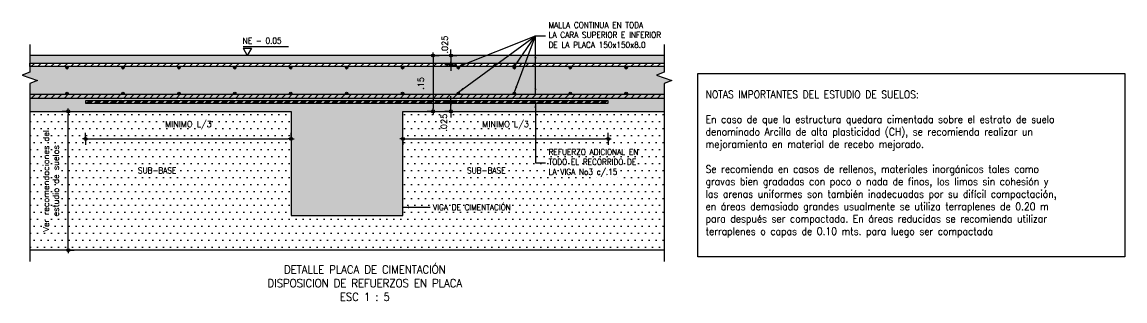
# Model space of a CAD drawing. Header units: feet. Extents: x -398 to 164, y -304 to 319.
# Drawn here: x -315.463 to -312.505, y -159.463 to -158.714 of the extents above; entities that cross this region are included whole.
import ezdxf

# ---------------------------------------------------------------- set-up
doc = ezdxf.new("R2010")
doc.units = ezdxf.units.FT
doc.header["$MEASUREMENT"] = 0
doc.layers.get('DEFPOINTS').update_dxf_attribs({"lineweight": 0})
for name, color, linetype in [('ACERO-3', 4, 'Continuous'), ('ACERO-4', 2, 'Continuous'), ('DIM', 7, 'Continuous'), ('FLECHAS', 7, 'Continuous'), ('HATCH', 9, 'Continuous'), ('HATCH-COL', 9, 'Continuous'), ('PLACA', 3, 'Continuous'), ('PROV', 4, 'Continuous'), ('TEXTO', 7, 'Continuous')]:
    doc.layers.add(name, color=color, linetype=linetype)
doc.layers.add('TX', color=60, linetype='Continuous', lineweight=0)
doc.styles.add('D010N', font='romans.shx', dxfattribs={"height": 0.016})
doc.styles.add('ROMANS', font='romans.shx', dxfattribs={"width": 0.9})
doc.styles.add('SETEYCO', font='ROMANS.shx', dxfattribs={"width": 0.9, "height": 0.24})
doc.dimstyles.new('D010', dxfattribs={"dimtxt": 0.15, "dimasz": 0.008, "dimexe": 0, "dimexo": 0, "dimgap": 0.025, "dimtad": 1, "dimzin": 4, "dimdsep": 46, "dimtxsty": 'D010N', "dimblk1": 'DIMBLK', "dimblk2": 'DIMBLK', "dimsah": 1, "dimcen": 0.09, "dimse1": 1, "dimse2": 1, "dimclrd": 9, "dimclre": 256, "dimclrt": 256, "dimadec": 0, "dimazin": 0, "dimtfac": 6, "dimtix": 1, "dimtmove": 2, "dimatfit": 3, "dimfxl": 1, "dimtvp": 0.466667, "dimtolj": 1, "dimtzin": 4, "dimarcsym": 0})
doc.dimstyles.new('D010$7', dxfattribs={"dimtxt": 0.016, "dimasz": 0.016, "dimexe": 0, "dimexo": 0, "dimgap": 0.025, "dimtad": 1, "dimzin": 4, "dimdsep": 46, "dimtxsty": 'D010N', "dimblk1": 'DIMBLK', "dimblk2": 'DIMBLK', "dimsah": 1, "dimcen": 0.09, "dimse1": 1, "dimse2": 1, "dimclrd": 9, "dimclre": 256, "dimclrt": 256, "dimadec": 0, "dimazin": 0, "dimtfac": 6, "dimtix": 1, "dimtmove": 2, "dimatfit": 3, "dimfxl": 1, "dimtvp": 0.466667, "dimtolj": 1, "dimtzin": 4, "dimarcsym": 0})

# ---------------------------------------------------------------- blocks, each defined once
blk = doc.blocks.new('DIMBLK')
for q in [(0, 2), (0, -2), (-1, 0), (1, 0)]:
    blk.add_line((0, 0), q)
blk.add_circle((0, 0), 0.5)
blk = doc.blocks.new('*D94')
at = {"layer": 'DEFPOINTS', "color": 0, "transparency": 16777216}
for p in [(-314.4417, -158.804), (-315.4429, -158.829), (-314.3131, -158.829)]:
    blk.add_point(p, dxfattribs=at)
at = {"layer": 'DIM', "color": 9, "lineweight": -2, "transparency": 16777216}
for p, q in [((-314.3131, -158.796), (-314.3131, -158.788)), ((-314.3131, -158.804), (-314.3131, -158.829)), ((-314.3131, -158.837), (-314.3131, -158.845))]:
    blk.add_line(p, q, dxfattribs=at)
at = {"layer": 'DIM', "color": 9, "lineweight": -2, "transparency": 16777216, "xscale": 0.008, "yscale": 0.008, "zscale": 0.008}
for p, rotation in [((-314.3131, -158.804), 270), ((-314.3131, -158.829), 90)]:
    blk.add_blockref('DIMBLK', p, dxfattribs=dict(at, rotation=rotation))
at = {"layer": 'DIM', "transparency": 16777216, "insert": (-314.3295, -158.7748), "char_height": 0.016, "attachment_point": 5, "rotation": 90, "style": 'D010N'}
blk.add_mtext('\\A1;.025', dxfattribs=at)
blk = doc.blocks.new('*D95')
at = {"layer": 'DEFPOINTS', "color": 0, "transparency": 16777216}
for p in [(-314.6917, -158.929), (-314.3131, -158.929), (-314.6917, -158.954)]:
    blk.add_point(p, dxfattribs=at)
at = {"layer": 'DIM', "color": 9, "lineweight": -2, "transparency": 16777216}
for p, q in [((-314.3131, -158.921), (-314.3131, -158.913)), ((-314.3131, -158.954), (-314.3131, -158.929)), ((-314.3131, -158.962), (-314.3131, -158.97))]:
    blk.add_line(p, q, dxfattribs=at)
at = {"layer": 'DIM', "color": 9, "lineweight": -2, "transparency": 16777216, "xscale": 0.008, "yscale": 0.008, "zscale": 0.008}
for p, rotation in [((-314.3131, -158.929), 270), ((-314.3131, -158.954), 90)]:
    blk.add_blockref('DIMBLK', p, dxfattribs=dict(at, rotation=rotation))
at = {"layer": 'DIM', "transparency": 16777216, "insert": (-314.3318, -158.9845), "char_height": 0.016, "attachment_point": 5, "rotation": 90, "style": 'D010N'}
blk.add_mtext('\\A1;.025', dxfattribs=at)
blk = doc.blocks.new('*D96')
at = {"layer": 'DEFPOINTS', "color": 0, "transparency": 16777216}
for p in [(-314.3131, -158.804), (-314.3606, -158.954), (-314.3131, -158.954)]:
    blk.add_point(p, dxfattribs=at)
at = {"layer": 'DIM', "color": 9, "lineweight": -2, "transparency": 16777216}
blk.add_line((-314.3606, -158.812), (-314.3606, -158.946), dxfattribs=at)
at = {"layer": 'DIM', "color": 9, "lineweight": -2, "transparency": 16777216, "xscale": 0.008, "yscale": 0.008, "zscale": 0.008}
for p, rotation in [((-314.3606, -158.804), 90), ((-314.3606, -158.954), 270)]:
    blk.add_blockref('DIMBLK', p, dxfattribs=dict(at, rotation=rotation))
at = {"layer": 'DIM', "transparency": 16777216, "insert": (-314.3936, -158.879), "char_height": 0.016, "attachment_point": 5, "rotation": 90, "style": 'D010N'}
blk.add_mtext('\\A1;.15', dxfattribs=at)
blk = doc.blocks.new('*D197')
at = {"layer": 'DEFPOINTS', "color": 0, "transparency": 16777216}
for p in [(-315.2929, -158.9323), (-314.7417, -158.954), (-314.7417, -159.028)]:
    blk.add_point(p, dxfattribs=at)
at = {"layer": 'TEXTO', "color": 9, "lineweight": -2, "transparency": 16777216}
blk.add_line((-315.2849, -159.028), (-314.7497, -159.028), dxfattribs=at)
at = {"layer": 'TEXTO', "color": 9, "lineweight": -2, "transparency": 16777216, "xscale": 0.008, "yscale": 0.008, "zscale": 0.008, "rotation": 180}
blk.add_blockref('DIMBLK', (-315.2929, -159.028), dxfattribs=at)
at = {"layer": 'TEXTO', "color": 9, "lineweight": -2, "transparency": 16777216, "xscale": 0.008, "yscale": 0.008, "zscale": 0.008}
blk.add_blockref('DIMBLK', (-314.7417, -159.028), dxfattribs=at)
at = {"layer": 'TEXTO', "transparency": 16777216, "insert": (-315.0173, -158.9908), "char_height": 0.016, "attachment_point": 5, "style": 'D010N'}
blk.add_mtext('\\A1;MINIMO L/3', dxfattribs=at)
blk = doc.blocks.new('*D97')
at = {"layer": 'DEFPOINTS', "color": 0, "transparency": 16777216}
for p in [(-313.8906, -158.9323), (-314.4417, -158.954), (-313.8906, -159.028)]:
    blk.add_point(p, dxfattribs=at)
at = {"layer": 'TEXTO', "color": 9, "lineweight": -2, "transparency": 16777216}
blk.add_line((-314.4337, -159.028), (-313.8986, -159.028), dxfattribs=at)
at = {"layer": 'TEXTO', "color": 9, "lineweight": -2, "transparency": 16777216, "xscale": 0.008, "yscale": 0.008, "zscale": 0.008, "rotation": 180}
blk.add_blockref('DIMBLK', (-314.4417, -159.028), dxfattribs=at)
at = {"layer": 'TEXTO', "color": 9, "lineweight": -2, "transparency": 16777216, "xscale": 0.008, "yscale": 0.008, "zscale": 0.008}
blk.add_blockref('DIMBLK', (-313.8906, -159.028), dxfattribs=at)
at = {"layer": 'TEXTO', "transparency": 16777216, "insert": (-314.1662, -158.9908), "char_height": 0.016, "attachment_point": 5, "style": 'D010N'}
blk.add_mtext('\\A1;MINIMO L/3', dxfattribs=at)
blk = doc.blocks.new('nivel100')
at = {"layer": 'TEXTO'}
for p, q in [((-0.113, 0.238), (1.102, 0.238)), ((-0.113, 0.199), (0.112, 0.199)), ((-0.113, 0.199), (0, 0)), ((0.112, 0.199), (0, 0))]:
    blk.add_line(p, q, dxfattribs=at)
at = {"layer": 'TEXTO', "style": 'ROMANS', "width": 0.9}
blk.add_attdef('NE+0.00', (-0.123, 0.318), '', height=0.16, dxfattribs=at)
blk = doc.blocks.new('*D198')
at = {"layer": 'DEFPOINTS', "color": 0, "transparency": 16777216}
for p in [(-315.4429, -158.954), (-315.3396, -158.954), (-315.4429, -159.3269)]:
    blk.add_point(p, dxfattribs=at)
at = {"layer": 'TEXTO', "color": 9, "lineweight": -2, "transparency": 16777216}
blk.add_line((-315.3396, -159.3189), (-315.3396, -158.962), dxfattribs=at)
at = {"layer": 'TEXTO', "color": 9, "lineweight": -2, "transparency": 16777216, "xscale": 0.008, "yscale": 0.008, "zscale": 0.008}
for p, rotation in [((-315.3396, -158.954), 90), ((-315.3396, -159.3269), 270)]:
    blk.add_blockref('DIMBLK', p, dxfattribs=dict(at, rotation=rotation))
at = {"layer": 'TEXTO', "transparency": 16777216, "insert": (-315.3859, -159.1405), "char_height": 0.016, "attachment_point": 5, "rotation": 90, "style": 'D010N'}
blk.add_mtext('\\A1;Ver recomendaciones del\\Pestudio de suelos', dxfattribs=at)

msp = doc.modelspace()

# ---------------------------------------------------------------- hatches: boundary and pattern name
at = {"layer": 'ACERO-3'}
h = msp.add_hatch(color=256, dxfattribs=at)
edge = h.paths.add_edge_path()
edge.add_arc((-315.3427, -158.837), 0.00325, 0, 360)
h = msp.add_hatch(color=256, dxfattribs=at)
edge = h.paths.add_edge_path()
edge.add_arc((-315.1927, -158.837), 0.00325, 0, 360)
h = msp.add_hatch(color=256, dxfattribs=at)
edge = h.paths.add_edge_path()
edge.add_arc((-315.0427, -158.837), 0.00325, 0, 360)
h = msp.add_hatch(color=256, dxfattribs=at)
edge = h.paths.add_edge_path()
edge.add_arc((-314.8927, -158.837), 0.00325, 0, 360)
h = msp.add_hatch(color=256, dxfattribs=at)
edge = h.paths.add_edge_path()
edge.add_arc((-314.7427, -158.837), 0.00325, 0, 360)
h = msp.add_hatch(color=256, dxfattribs=at)
edge = h.paths.add_edge_path()
edge.add_arc((-314.5927, -158.837), 0.00325, 0, 360)
h = msp.add_hatch(color=256, dxfattribs=at)
edge = h.paths.add_edge_path()
edge.add_arc((-314.4427, -158.837), 0.00325, 0, 360)
h = msp.add_hatch(color=256, dxfattribs=at)
edge = h.paths.add_edge_path()
edge.add_arc((-314.2927, -158.837), 0.00325, 0, 360)
h = msp.add_hatch(color=256, dxfattribs=at)
edge = h.paths.add_edge_path()
edge.add_arc((-314.1427, -158.837), 0.00325, 0, 360)
h = msp.add_hatch(color=256, dxfattribs=at)
edge = h.paths.add_edge_path()
edge.add_arc((-313.9927, -158.837), 0.00325, 0, 360)
h = msp.add_hatch(color=256, dxfattribs=at)
edge = h.paths.add_edge_path()
edge.add_arc((-313.8427, -158.837), 0.00325, 0, 360)
h = msp.add_hatch(color=256, dxfattribs=at)
edge = h.paths.add_edge_path()
edge.add_arc((-315.3427, -158.9057), 0.00325, 0, 360)
h = msp.add_hatch(color=256, dxfattribs=at)
edge = h.paths.add_edge_path()
edge.add_arc((-315.1927, -158.9057), 0.00325, 0, 360)
h = msp.add_hatch(color=256, dxfattribs=at)
edge = h.paths.add_edge_path()
edge.add_arc((-315.0427, -158.9057), 0.00325, 0, 360)
h = msp.add_hatch(color=256, dxfattribs=at)
edge = h.paths.add_edge_path()
edge.add_arc((-314.8927, -158.9057), 0.00325, 0, 360)
h = msp.add_hatch(color=256, dxfattribs=at)
edge = h.paths.add_edge_path()
edge.add_arc((-314.7427, -158.9057), 0.00325, 0, 360)
h = msp.add_hatch(color=256, dxfattribs=at)
edge = h.paths.add_edge_path()
edge.add_arc((-314.5927, -158.9057), 0.00325, 0, 360)
h = msp.add_hatch(color=256, dxfattribs=at)
edge = h.paths.add_edge_path()
edge.add_arc((-314.4427, -158.9057), 0.00325, 0, 360)
h = msp.add_hatch(color=256, dxfattribs=at)
edge = h.paths.add_edge_path()
edge.add_arc((-314.2927, -158.9057), 0.00325, 0, 360)
h = msp.add_hatch(color=256, dxfattribs=at)
edge = h.paths.add_edge_path()
edge.add_arc((-314.1427, -158.9057), 0.00325, 0, 360)
h = msp.add_hatch(color=256, dxfattribs=at)
edge = h.paths.add_edge_path()
edge.add_arc((-313.9927, -158.9057), 0.00325, 0, 360)
h = msp.add_hatch(color=256, dxfattribs=at)
edge = h.paths.add_edge_path()
edge.add_arc((-313.8427, -158.9057), 0.00325, 0, 360)
at = {"layer": 'HATCH'}
h = msp.add_hatch(dxfattribs=at)
h.set_pattern_fill('AR-CONC', color=256, scale=0.01, style=0)
h.set_pattern_definition([(50, (0, 0), (0.071726018, -0.0062752135), [0.0075, -0.0825]), (355, (0, 0), (-0.013875133, 0.075219213), [0.006, -0.066]), (100.451444, (0.00598, -0.00052), (0.057850885, 0.068943999), [0.006374019, -0.070114211]), (46.1842, (0, 0.02), (0.106724133, -0.016551928), [0.01125, -0.12375]), (96.635635, (0.00889, 0.01862), (0.093466195, 0.09741186), [0.009561034, -0.105171376]), (351.184164, (0, 0.02), (0.093466195, 0.09741186), [0.009, -0.099]), (21, (0.01, 0.015), (0.059690705, -0.040261889), [0.0075, -0.0825]), (326, (0.01, 0.015), (0.024331533, 0.072515005), [0.006, -0.066]), (71.451445, (0.014974, 0.011645), (0.084022238, 0.032253115), [0.006374019, -0.070114211]), (37.5, (0, 0), (0.0012159855, 0.0332893854), [0, -0.0652, 0, -0.067, 0, -0.06625]), (7.5, (0, 0), (0.0263069537, 0.0394411712), [0, -0.0382, 0, -0.0637, 0, -0.02525]), (327.5, (-0.0223, 0), (0.0533822436, -0.0022554872), [0, -0.025, 0, -0.078, 0, -0.1035]), (317.5, (-0.0323, 0), (0.058318617, 0.010010498), [0, -0.0325, 0, -0.0518, 0, -0.0735])])
h.paths.add_polyline_path([(-314.4417, -158.954), (-313.7406, -158.954), (-313.7406, -158.879), (-313.72, -158.8715), (-313.7612, -158.8565), (-313.7406, -158.849), (-313.7406, -158.8338), (-313.8427, -158.8338, -0.414214), (-313.8394, -158.837, -1), (-313.8459, -158.837, -0.414214), (-313.8427, -158.8338), (-313.9927, -158.8338, -0.414214), (-313.9894, -158.837, -1), (-313.9959, -158.837, -0.414214), (-313.9927, -158.8338), (-314.1427, -158.8338, -0.414214), (-314.1394, -158.837, -1), (-314.1459, -158.837, -0.414214), (-314.1427, -158.8338), (-314.2927, -158.8338, -0.414214), (-314.2894, -158.837, -1), (-314.2959, -158.837, -0.414214), (-314.2927, -158.8338), (-314.4427, -158.8338, -0.414214), (-314.4394, -158.837, -1), (-314.4459, -158.837, -0.414214), (-314.4427, -158.8338), (-314.5927, -158.8338, -0.414214), (-314.5894, -158.837, -1), (-314.5959, -158.837, -0.414214), (-314.5927, -158.8338), (-314.7427, -158.8338, -0.414214), (-314.7394, -158.837, -1), (-314.7459, -158.837, -0.414214), (-314.7427, -158.8338), (-314.8927, -158.8338, -0.414214), (-314.8894, -158.837, -1), (-314.8959, -158.837, -0.414214), (-314.8927, -158.8338), (-315.0427, -158.8338, -0.414214), (-315.0394, -158.837, -1), (-315.0459, -158.837, -0.414214), (-315.0427, -158.8338), (-315.1927, -158.8338, -0.414214), (-315.1894, -158.837, -1), (-315.1959, -158.837, -0.414214), (-315.1927, -158.8338), (-315.3427, -158.8338, -0.414214), (-315.3394, -158.837, -1), (-315.3459, -158.837, -0.414214), (-315.3427, -158.8338), (-315.4429, -158.8338), (-315.4429, -158.849), (-315.4635, -158.8565), (-315.4223, -158.8715), (-315.4429, -158.879), (-315.4429, -158.954), (-314.7417, -158.954), (-314.7417, -159.234), (-314.4417, -159.234)])
h.paths.add_polyline_path([(-315.2929, -158.9323), (-315.2929, -158.9258), (-315.1927, -158.9258, -0.414214), (-315.1959, -158.9225, -1), (-315.1894, -158.9225, -0.414214), (-315.1927, -158.9258), (-315.0427, -158.9258, -0.414214), (-315.0459, -158.9225, -1), (-315.0394, -158.9225, -0.414214), (-315.0427, -158.9258), (-314.8927, -158.9258, -0.414214), (-314.8959, -158.9225, -1), (-314.8894, -158.9225, -0.414214), (-314.8927, -158.9258), (-314.2927, -158.9258, -0.414214), (-314.2959, -158.9225, -1), (-314.2894, -158.9225, -0.414214), (-314.2927, -158.9258), (-314.1427, -158.9258, -0.414214), (-314.1459, -158.9225, -1), (-314.1394, -158.9225, -0.414214), (-314.1427, -158.9258), (-313.9927, -158.9258, -0.414214), (-313.9959, -158.9225, -1), (-313.9894, -158.9225, -0.414214), (-313.9927, -158.9258), (-313.8906, -158.9258), (-313.8906, -158.9323)], flags=16)
h.paths.add_polyline_path([(-313.7406, -158.804), (-315.4429, -158.804), (-315.4429, -158.8243), (-313.7406, -158.8243)])
h = msp.add_hatch(dxfattribs=at)
h.set_pattern_fill('ANSI31', color=256, scale=0.1, style=0)
h.set_pattern_definition([(45, (-111.459095, -256.488018), (-0.00883883476, 0.00883883476), [])])
h.paths.add_polyline_path([(-313.7406, -158.8338), (-313.7406, -158.8243), (-315.4429, -158.8243), (-315.4429, -158.8338)])
h = msp.add_hatch(dxfattribs=at)
h.set_pattern_fill('ANSI31', color=256, scale=0.1, style=0)
h.set_pattern_definition([(45, (-111.459095, -256.502708), (-0.00883883476, 0.00883883476), [])])
h.paths.add_polyline_path([(-313.7406, -158.909), (-313.7406, -158.9185), (-315.4429, -158.9185), (-315.4429, -158.909)])
h = msp.add_hatch(dxfattribs=at)
h.set_pattern_fill('ANSI34', color=256, scale=0.02, style=0)
h.set_pattern_definition([(45, (-2790.492854, -490.986111), (-0.01060660172, 0.01060660172), []), (45, (-2790.489318, -490.986111), (-0.01060660172, 0.01060660172), []), (45, (-2790.485783, -490.986111), (-0.01060660172, 0.01060660172), []), (45, (-2790.482247, -490.986111), (-0.01060660172, 0.01060660172), [])])
h.paths.add_polyline_path([(-313.8906, -158.9323), (-313.8906, -158.9258), (-315.2929, -158.9258), (-315.2929, -158.9323)])
at = {"layer": 'HATCH-COL'}
h = msp.add_hatch(dxfattribs=at)
h.set_pattern_fill('DOTS', color=4, scale=0.3)
h.paths.add_polyline_path([(-313.7406, -158.954), (-314.4417, -158.954), (-314.4417, -159.234), (-314.7417, -159.234), (-314.7417, -158.954), (-315.4429, -158.954), (-315.4429, -159.3269), (-313.7406, -159.3269)])
h.paths.add_polyline_path([(-314.3198, -159.0125), (-314.3198, -158.9565), (-314.3438, -158.9565), (-314.3438, -159.0125)], flags=24)
h.paths.add_polyline_path([(-315.0903, -159.0054), (-314.9444, -159.0054), (-314.9444, -158.9731), (-315.0903, -158.9731)], flags=24)
h.paths.add_polyline_path([(-314.2391, -159.0054), (-314.0932, -159.0054), (-314.0932, -158.9731), (-314.2391, -158.9731)], flags=24)
h.paths.add_polyline_path([(-315.3606, -159.21), (-315.3606, -159.071), (-315.3846, -159.071), (-315.3846, -159.21)], flags=24)
h.paths.add_polyline_path([(-314.2736, -159.1246), (-314.1545, -159.1246), (-314.1545, -159.1006), (-314.2736, -159.1006)], flags=24)
h.paths.add_polyline_path([(-315.1566, -159.1246), (-315.0375, -159.1246), (-315.0375, -159.1006), (-315.1566, -159.1006)], flags=24)
h.paths.add_polyline_path([(-314.0549, -159.1352), (-313.7774, -159.1352), (-313.7774, -159.0495), (-314.0549, -159.0495)], flags=24)
h.paths.add_polyline_path([(-314.3649, -159.2251), (-314.1224, -159.2251), (-314.1224, -159.198), (-314.3649, -159.198)], flags=24)

# ---------------------------------------------------------------- linework, layer by layer
at = {"layer": 'ACERO-3', "color": 11}
msp.add_lwpolyline([(-313.8906, -158.9258), (-315.2929, -158.9258), (-315.2929, -158.9323), (-313.8906, -158.9323), (-313.8906, -158.9258)], dxfattribs=at)
at = {"layer": 'ACERO-3'}
for centre in [(-315.3427, -158.837), (-315.1927, -158.837), (-315.0427, -158.837), (-314.8927, -158.837), (-314.7427, -158.837), (-314.5927, -158.837), (-314.4427, -158.837), (-314.2927, -158.837), (-314.1427, -158.837), (-313.9927, -158.837), (-313.8427, -158.837), (-315.3427, -158.9057), (-315.1927, -158.9057), (-315.0427, -158.9057), (-314.8927, -158.9057), (-314.7427, -158.9057), (-314.5927, -158.9057), (-314.4427, -158.9057), (-314.2927, -158.9057), (-314.1427, -158.9057), (-313.9927, -158.9057), (-313.8427, -158.9057)]:
    msp.add_circle(centre, 0.00325, dxfattribs=at)
at = {"layer": 'ACERO-4'}
for points in [[(-313.7406, -158.8338), (-315.4429, -158.8338), (-315.4429, -158.8243), (-313.7406, -158.8243)], [(-313.7406, -158.909), (-315.4429, -158.909), (-315.4429, -158.9185), (-313.7406, -158.9185)]]:
    msp.add_lwpolyline(points, dxfattribs=at)
at = {"layer": 'HATCH'}
msp.add_line((-313.7406, -159.3269), (-315.4429, -159.3269), dxfattribs=at)
at = {"layer": 'PLACA'}
for points in [[(-313.7406, -158.804), (-315.4429, -158.804)], [(-315.4429, -158.954), (-314.7417, -158.954), (-314.7417, -159.234), (-314.4417, -159.234), (-314.4417, -158.954), (-313.7406, -158.954)]]:
    msp.add_lwpolyline(points, dxfattribs=at)
at = {"layer": 'PROV', "linetype": 'Continuous'}
for points in [[(-315.4429, -158.774), (-315.4429, -158.849), (-315.4635, -158.8565), (-315.4223, -158.8715), (-315.4429, -158.879), (-315.4429, -159.3569)], [(-313.7406, -158.774), (-313.7406, -158.849), (-313.7612, -158.8565), (-313.72, -158.8715), (-313.7406, -158.879), (-313.7406, -159.3569)]]:
    msp.add_lwpolyline(points, dxfattribs=at)
at = {"layer": 'TEXTO', "color": 3}
msp.add_lwpolyline([(-313.6504, -158.8526), (-312.5046, -158.8526), (-312.5046, -159.3441), (-313.6504, -159.3441)], close=True, dxfattribs=at)

# ---------------------------------------------------------------- block references
at = {"xscale": 0.1, "yscale": 0.1, "zscale": 0.1}
msp.add_blockref('nivel100', (-314.8592, -158.804), dxfattribs=at).add_auto_attribs({'NE+0.00': 'NE - 0.05'})

# ---------------------------------------------------------------- texts
at = {"layer": 'TEXTO', "attachment_point": 4}
for s, insert, char_height, style in [('MALLA CONTINUA EN TODA\\PLA CARA SUPERIOR E INFERIOR\\PDE LA PLACA 150x150x8.0', (-314.0509, -158.7488), 0.016, 'SETEYCO'), ('{\\C3;NOTAS IMPORTANTES DEL ESTUDIO DE SUELOS:\\P}\\PEn caso de que la estructura quedara cimentada sobre el estrato de suelo\\Pdenominado Arcilla de alta plasticidad (CH), se recomienda realizar un\\Pmejoramiento en material de recebo mejorado.\\P\\PSe recomienda en casos de rellenos, materiales inorgánicos tales como\\Pgravas bien gradadas con poco o nada de finos, los limos sin cohesión y\\Plas arenas uniformes son también inadecuadas por su difícil compactación,\\Pen áreas demasiado grandes usualmente se utiliza terraplenes de 0.20 m\\Ppara después ser compactada. En áreas reducidas se recomienda utilizar\\Pterraplenes o capas de 0.10 mts. para luego ser compactada', (-313.6297, -159.0955), 0.020043, 'ROMANS'), ('REFUERZO ADICIONAL EN\\PTODO EL RECORRIDO DE \\PLA VIGA No3 c/.15', (-314.0509, -159.0924), 0.016, 'SETEYCO'), ('SUB-BASE', (-315.1526, -159.1126), 0.016, 'SETEYCO'), ('SUB-BASE', (-314.2696, -159.1126), 0.016, 'SETEYCO'), ('VIGA DE CIMENTACIÓN', (-314.3609, -159.2116), 0.016, 'SETEYCO')]:
    msp.add_mtext(s, dxfattribs=dict(at, insert=insert, char_height=char_height, style=style))
at = {"layer": 'TX', "insert": (-314.5439, -159.4154), "char_height": 0.022, "attachment_point": 5, "style": 'SETEYCO'}
msp.add_mtext('DETALLE PLACA DE CIMENTACIÓN\\PDISPOSICION DE REFUERZOS EN PLACA\\PESC 1 : 5 ', dxfattribs=at)

# ---------------------------------------------------------------- dimensions: what is measured, and where the dimension line sits
at = {"layer": 'DIM'}
for base, p1, p2, angle, picture, middle in [((-314.3131, -158.829), (-314.4417, -158.804), (-315.4429, -158.829), 90, '*D94', (-314.3295, -158.7748)), ((-314.3131, -158.929), (-314.6917, -158.954), (-314.6917, -158.929), 270, '*D95', (-314.3318, -158.9845))]:
    dim = msp.add_linear_dim(base=base, p1=p1, p2=p2, angle=angle, dimstyle='D010', override={"dimdec": 3}, dxfattribs=at)
    dim.commit()
    dim.dimension.update_dxf_attribs({"geometry": picture, "text_midpoint": middle, "dimtype": 160})
dim = msp.add_linear_dim(base=(-314.3606, -158.954), p1=(-314.3131, -158.804), p2=(-314.3131, -158.954), angle=90, dimstyle='D010', dxfattribs=at)
dim.commit()
dim.dimension.update_dxf_attribs({"geometry": '*D96', "text_midpoint": (-314.3936, -158.879)})
at = {"layer": 'TEXTO'}
dim = msp.add_linear_dim(base=(-315.3396, -158.954), p1=(-315.4429, -159.3269), p2=(-315.4429, -158.954), angle=90, text='Ver recomendaciones del\\Pestudio de suelos', dimstyle='D010', dxfattribs=at)
dim.commit()
dim.dimension.update_dxf_attribs({"geometry": '*D198', "text_midpoint": (-315.3859, -159.1405)})
for base, p1, p2, picture, middle in [((-314.7417, -159.028), (-315.2929, -158.9323), (-314.7417, -158.954), '*D197', (-315.0173, -158.9908)), ((-313.8906, -159.028), (-314.4417, -158.954), (-313.8906, -158.9323), '*D97', (-314.1662, -158.9908))]:
    dim = msp.add_linear_dim(base=base, p1=p1, p2=p2, text='MINIMO L/3', dimstyle='D010', dxfattribs=at)
    dim.commit()
    dim.dimension.update_dxf_attribs({"geometry": picture, "text_midpoint": middle})

# ---------------------------------------------------------------- leaders
at = {"layer": 'FLECHAS'}
for points, override in [([(-314.2927, -158.8338), (-314.0862, -158.7515), (-314.0589, -158.7515)], {"dimtad": 0}), ([(-314.2927, -158.9025), (-314.0862, -158.7515), (-314.0589, -158.7515)], {"dimtad": 0}), ([(-314.1427, -158.8338), (-314.0862, -158.7515), (-314.0589, -158.7515)], {"dimtad": 0}), ([(-314.1427, -158.9025), (-314.0862, -158.7515), (-314.0589, -158.7515)], {"dimtad": 0}), ([(-314.0862, -158.909), (-314.0862, -158.7515), (-314.0589, -158.7515)], {"dimgap": 0.025, "dimtad": 0}), ([(-314.0862, -158.8243), (-314.0862, -158.7515), (-314.0589, -158.7515)], {"dimtad": 0}), ([(-314.0862, -158.929), (-314.0862, -159.0924), (-314.0589, -159.0924)], {"dimgap": 0.025, "dimtad": 0}), ([(-314.4417, -159.2116), (-314.3689, -159.2116)], {"dimtad": 0})]:
    msp.add_leader(points, dimstyle='D010$7', override=override, dxfattribs=at)

doc.saveas('drawing.dxf')
